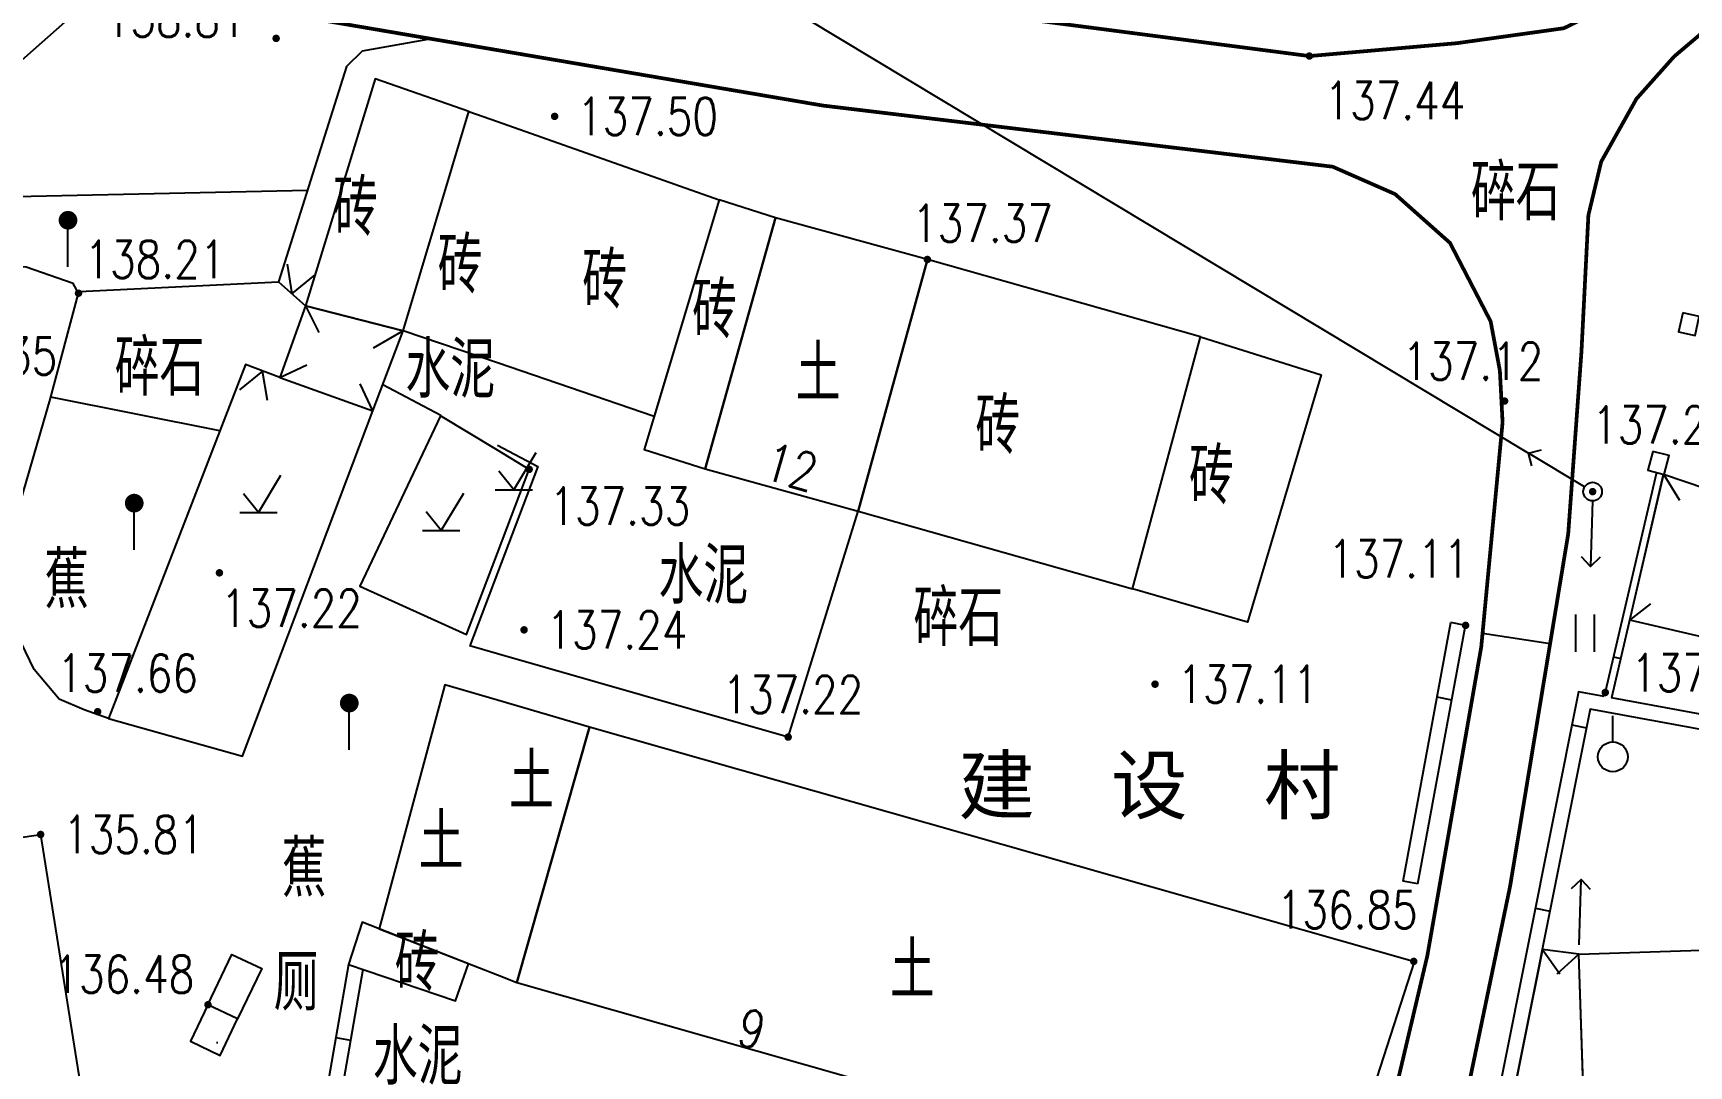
# Model space of a CAD drawing. Extents: x 529262 to 576451, y 2694391 to 2717535.
# Drawn here: x 563852.57 to 563896.88, y 2711376.45 to 2711404.07 of the extents above; entities that cross this region are included whole.
import ezdxf
from ezdxf.enums import TextEntityAlignment as Align
from ezdxf.xclip import XClip

# ---------------------------------------------------------------- set-up
doc = ezdxf.new("R2010")
doc.units = 0
doc.header["$XCLIPFRAME"] = 0
doc.linetypes.add('X2', pattern=[10, 8, -2])
for name, color, linetype in [('DLDW', 8, 'Continuous'), ('DLSS', 4, 'Continuous'), ('DMTZ', 8, 'Continuous'), ('GCD', 8, 'Continuous'), ('GXYZ', 8, 'Continuous'), ('JMD', 8, 'Continuous'), ('PP-COM', 7, 'Continuous'), ('RD-红线', 7, 'Continuous'), ('ZBTZ', 8, 'Continuous'), ('ZJ', 7, 'Continuous')]:
    doc.layers.add(name, color=color, linetype=linetype)
doc.styles.add('HZ', font='rs.shx', dxfattribs={"width": 0.8, "bigfont": 'hztxt.shx'})
doc.styles.add('等线体', font='simhei.ttf')
doc.linetypes.add('10421', pattern='A,2,[150,AAA.SHX,S=0.5,R=0,X=0,Y=0.5],1e-11', length=2)
doc.linetypes.add('10422', pattern='A,0.75,[150,AAA.SHX,S=0.5,R=0,X=0,Y=0.5],1.5,[177,AAA.SHX,S=1,R=0,X=0,Y=0.4],0.75', length=3)
doc.linetypes.add('1161', pattern='A,0,[149,AAA.SHX,S=0.15,R=0,X=0,Y=0],-1.6', length=1.6)
doc.linetypes.add('445', pattern='A,8,-0.5,[147,AAA.SHX,S=1,R=0,X=0,Y=0],-1.5', length=10)
pattern_1 = [(0, (114.99765, 2.56804), (0.5, 0.5), [0, -1]), (0, (115.49765, 3.06804), (0.5, 0.5), [0, -1])]

# ---------------------------------------------------------------- blocks, each defined once
blk = doc.blocks.new('A$C19FD0107')
at = {"layer": 'RD-红线', "color": 8, "linetype": 'Continuous'}
blk.add_lwpolyline([(-7120.778, 17034.81), (-7174.942, 16986.91, 0.238845)], format="xyb", dxfattribs=at)
blk = doc.blocks.new('gc123')
at = {"color": 8}
for p, q in [((0, 0), (1.2, 2)), ((0, 0), (-0.8, 1)), ((-1, 0), (1, 0))]:
    blk.add_line(p, q, dxfattribs=at)
blk = doc.blocks.new('GC200')
at = {"linetype": 'Continuous', "const_width": 0.2, "flags": 128}
blk.add_lwpolyline([(-0.1, 0, 1), (0.1, 0, 1)], format="xyb", close=True, dxfattribs=at)
blk = doc.blocks.new('gc037')
for p, q in [((0, 0), (-1.386, 0.8)), ((-1.386, -0.8), (0, 0))]:
    blk.add_line(p, q)
blk = doc.blocks.new('gc165')
at = {"color": 8}
blk.add_line((0, 0), (0, 2), dxfattribs=at)
at = {"color": 8, "const_width": 0.5}
blk.add_lwpolyline([(-0.25, 2.5, 1), (0.25, 2.5, 1)], format="xyb", close=True, dxfattribs=at)
blk = doc.blocks.new('gc170')
at = {"color": 8, "linetype": 'Continuous'}
blk.add_circle((0, 0), 0.5, dxfattribs=at)
blk = doc.blocks.new('gc013b')
at = {"linetype": 'Continuous'}
blk.add_line((0.5, 0), (4, 0), dxfattribs=at)
at = {"linetype": 'Continuous', "flags": 128}
blk.add_lwpolyline([(3.5, 0.5), (4, 0), (3.5, -0.5)], dxfattribs=at)
blk = doc.blocks.new('gc121')
at = {"color": 8}
for p, q in [((-0.5, -1), (-0.5, 1)), ((0.5, -1), (0.5, 1))]:
    blk.add_line(p, q, dxfattribs=at)
blk = doc.blocks.new('gc125')
at = {"color": 8}
blk.add_line((0, 0.8), (0, 2.2), dxfattribs=at)
blk.add_circle((0, 0), 0.8, dxfattribs=at)

msp = doc.modelspace()

# ---------------------------------------------------------------- hatches: boundary and pattern name
at = {"layer": 'DLDW', "linetype": 'Continuous', "lineweight": -2}
h = msp.add_hatch(dxfattribs=at)
h.set_pattern_fill('1061', color=256, scale=0.5, style=0)
h.set_pattern_definition(pattern_1)
h.paths.add_polyline_path([(563857.253, 2711378.08), (563856.786, 2711377.103), (563857.58, 2711376.724), (563858.047, 2711377.701)])
h = msp.add_hatch(dxfattribs=at)
h.set_pattern_fill('1061', color=256, scale=0.5, style=0)
h.set_pattern_definition(pattern_1)
h.paths.add_polyline_path([(563857.253, 2711378.08), (563856.786, 2711377.103), (563857.58, 2711376.724), (563858.047, 2711377.701)])

# ---------------------------------------------------------------- linework, layer by layer
at = {"layer": 'DLDW', "linetype": 'Continuous', "lineweight": -2, "elevation": 136.484, "flags": 128}
for points in [[(563857.253, 2711378.08), (563857.896, 2711379.427), (563858.69, 2711379.048), (563858.047, 2711377.701)], [(563857.253, 2711378.08), (563857.896, 2711379.427), (563858.69, 2711379.048), (563858.047, 2711377.701)], [(563857.253, 2711378.08), (563856.786, 2711377.103), (563857.58, 2711376.724), (563858.047, 2711377.701)], [(563857.253, 2711378.08), (563856.786, 2711377.103), (563857.58, 2711376.724), (563858.047, 2711377.701)]]:
    msp.add_lwpolyline(points, close=True, dxfattribs=at)
at = {"layer": 'DLSS', "linetype": 'X2', "lineweight": -2, "const_width": 0.1, "flags": 128}
for points in [[(563864.998, 2711406.283), (563886.722, 2711403.457), (563890.664, 2711403.801), (563893.53, 2711404.201), (563894.876, 2711404.861), (563901.928, 2711409.93), (563910.609, 2711418.405), (563912.475, 2711421.137), (563913.275, 2711423.335), (563913.608, 2711426.266), (563913.208, 2711428.398), (563912.275, 2711430.678), (563911.23, 2711432.36)], [(563864.998, 2711406.283), (563886.722, 2711403.457), (563890.664, 2711403.801), (563893.53, 2711404.201), (563894.876, 2711404.861), (563901.928, 2711409.93), (563910.609, 2711418.405), (563912.475, 2711421.137), (563913.275, 2711423.335), (563913.608, 2711426.266), (563913.208, 2711428.398), (563912.275, 2711430.678), (563911.23, 2711432.36)], [(563891.892, 2711393.659), (563891.322, 2711387.657), (563889.879, 2711379.393), (563887.889, 2711370.959), (563886.706, 2711366.963), (563885.071, 2711362.871), (563884.014, 2711360.673), (563881.652, 2711356.548), (563881.083, 2711356.006), (563880.463, 2711355.79), (563879.729, 2711355.732), (563875.952, 2711357.223), (563873.623, 2711358.184), (563871.65, 2711359.185), (563864.998, 2711363.447)], [(563891.892, 2711393.659), (563891.322, 2711387.657), (563889.879, 2711379.393), (563887.889, 2711370.959), (563886.706, 2711366.963), (563885.071, 2711362.871), (563884.014, 2711360.673), (563881.652, 2711356.548), (563881.083, 2711356.006), (563880.463, 2711355.79), (563879.729, 2711355.732), (563875.952, 2711357.223), (563873.623, 2711358.184), (563871.65, 2711359.185), (563864.998, 2711363.447)]]:
    msp.add_lwpolyline(points, dxfattribs=at)
at = {"layer": 'DLSS', "linetype": 'Continuous', "lineweight": -2, "const_width": 0.1, "flags": 128}
for points, elevation in [([(563903.819, 2711409.659), (563896.48, 2711403.443), (563895.474, 2711402.313), (563894.531, 2711400.632), (563894.188, 2711399.199), (563894.003, 2711395.555), (563893.648, 2711390.675), (563892.093, 2711381.248), (563890.268, 2711372.48), (563886.795, 2711362.921), (563883.896, 2711357.245), (563882.622, 2711355.354), (563881.858, 2711354.572), (563880.582, 2711354.002), (563879.915, 2711353.914), (563879.082, 2711354.006), (563873.847, 2711356.103), (563871.901, 2711356.786), (563870.289, 2711357.096), (563868.833, 2711356.894), (563867.936, 2711356.39), (563866.314, 2711354.307), (563864.998, 2711351.909)], 137.99), ([(563903.819, 2711409.659), (563896.48, 2711403.443), (563895.474, 2711402.313), (563894.531, 2711400.632), (563894.188, 2711399.199), (563894.003, 2711395.555), (563893.648, 2711390.675), (563892.093, 2711381.248), (563890.268, 2711372.48), (563886.795, 2711362.921), (563883.896, 2711357.245), (563882.622, 2711355.354), (563881.858, 2711354.572), (563880.582, 2711354.002), (563879.915, 2711353.914), (563879.082, 2711354.006), (563873.847, 2711356.103), (563871.901, 2711356.786), (563870.289, 2711357.096), (563868.833, 2711356.894), (563867.936, 2711356.39), (563866.314, 2711354.307), (563864.998, 2711351.909)], 137.99), ([(563842.88, 2711404.403), (563845.394, 2711405.751), (563848.155, 2711407.058), (563850.33, 2711407.831), (563851.462, 2711407.879), (563852.817, 2711407.578), (563859.233, 2711404.597), (563864.998, 2711403.616)], 138.24), ([(563842.88, 2711404.403), (563845.394, 2711405.751), (563848.155, 2711407.058), (563850.33, 2711407.831), (563851.462, 2711407.879), (563852.817, 2711407.578), (563859.233, 2711404.597), (563864.998, 2711403.616)], 138.24), ([(563864.998, 2711403.616), (563873.704, 2711402.133), (563887.347, 2711400.497), (563889.017, 2711399.764), (563890.484, 2711398.46), (563891.573, 2711396.359), (563891.82, 2711395.04), (563891.892, 2711393.659), (563891.892, 2711393.659)], 138.24), ([(563864.998, 2711403.616), (563873.704, 2711402.133), (563887.347, 2711400.497), (563889.017, 2711399.764), (563890.484, 2711398.46), (563891.573, 2711396.359), (563891.82, 2711395.04), (563891.892, 2711393.659), (563891.892, 2711393.659)], 138.24)]:
    msp.add_lwpolyline(points, dxfattribs=dict(at, elevation=elevation))
at = {"layer": 'DMTZ', "linetype": '10422', "lineweight": -2, "flags": 128}
for points in [[(563863.231, 2711403.916), (563861.383, 2711403.587), (563860.959, 2711403.179), (563859.14, 2711397.422), (563859.859, 2711396.78)], [(563863.231, 2711403.916), (563861.383, 2711403.587), (563860.959, 2711403.179), (563859.14, 2711397.422), (563859.859, 2711396.78)], [(563859.172, 2711394.855), (563858.258, 2711395.208), (563854.593, 2711385.733)], [(563859.172, 2711394.855), (563858.258, 2711395.208), (563854.593, 2711385.733)]]:
    msp.add_lwpolyline(points, dxfattribs=at)
at = {"layer": 'DMTZ', "linetype": '10421', "lineweight": -2, "flags": 128}
msp.add_lwpolyline([(563854.593, 2711385.733), (563853.939, 2711385.968), (563853.274, 2711386.252), (563852.602, 2711387.051), (563852.252, 2711387.766), (563851.897, 2711388.917), (563852.041, 2711390.854), (563853.028, 2711394.269), (563853.789, 2711397.113), (563853.648, 2711397.375), (563852.391, 2711397.814), (563850.998, 2711397.905), (563849.802, 2711397.239), (563848.363, 2711396.22)], dxfattribs=at)
msp.add_lwpolyline([(563854.593, 2711385.733), (563853.939, 2711385.968), (563853.274, 2711386.252), (563852.602, 2711387.051), (563852.252, 2711387.766), (563851.897, 2711388.917), (563852.041, 2711390.854), (563853.028, 2711394.269), (563853.789, 2711397.113), (563853.648, 2711397.375), (563852.391, 2711397.814), (563850.998, 2711397.905), (563849.802, 2711397.239), (563848.363, 2711396.22)], dxfattribs=at)
at = {"layer": 'DMTZ', "linetype": '10422', "lineweight": -2, "elevation": 137.215, "flags": 128}
for points in [[(563864.998, 2711387.469), (563864.258, 2711387.681), (563864.258, 2711387.681)], [(563864.998, 2711387.469), (563864.258, 2711387.681), (563864.258, 2711387.681)], [(563872.777, 2711385.241), (563864.998, 2711387.469)], [(563872.777, 2711385.241), (563864.998, 2711387.469)]]:
    msp.add_lwpolyline(points, dxfattribs=at)
at = {"layer": 'GXYZ', "linetype": 'Continuous', "lineweight": -2}
msp.add_line((563868.988, 2711407.05), (563892.587, 2711392.838), dxfattribs=at)
msp.add_line((563868.988, 2711407.05), (563892.587, 2711392.838), dxfattribs=at)
at = {"layer": 'JMD', "linetype": 'Continuous', "lineweight": -2}
for p, q in [((563859.859, 2711396.78), (563860.217, 2711396.065)), ((563859.859, 2711396.78), (563860.217, 2711396.065)), ((563862.477, 2711396.107, 137.694), (563861.677, 2711395.64)), ((563862.477, 2711396.107, 137.694), (563861.677, 2711395.64)), ((563859.172, 2711394.855), (563859.895, 2711395.198)), ((563859.172, 2711394.855), (563859.895, 2711395.198)), ((563861.666, 2711393.965), (563861.324, 2711394.688)), ((563861.666, 2711393.965), (563861.324, 2711394.688)), ((563896.202, 2711392.27, 138.372), (563896.628, 2711391.58)), ((563896.202, 2711392.27, 138.372), (563896.628, 2711391.58)), ((563895.295, 2711388.369), (563895.861, 2711388.802)), ((563895.295, 2711388.369), (563895.861, 2711388.802)), ((563890.902, 2711388.229, 137.11), (563890.508, 2711388.302, 137.014)), ((563890.902, 2711388.229, 137.11), (563890.508, 2711388.302, 137.014)), ((563894.861, 2711387.387), (563895.055, 2711387.342)), ((563894.861, 2711387.387), (563895.055, 2711387.342)), ((563890.532, 2711386.232), (563890.139, 2711386.304)), ((563890.532, 2711386.232), (563890.139, 2711386.304)), ((563889.624, 2711381.315, 137.014), (563889.23, 2711381.388, 136.918)), ((563889.624, 2711381.315, 137.014), (563889.23, 2711381.388, 136.918)), ((563860.674, 2711377.204, 136.331), (563861.068, 2711377.135, 136.331)), ((563860.674, 2711377.204, 136.331), (563861.068, 2711377.135, 136.331))]:
    msp.add_line(p, q, dxfattribs=at)
at = {"layer": 'JMD', "linetype": 'Continuous'}
for p, q in [((563893.747, 2711385.57), (563894.139, 2711385.492)), ((563893.747, 2711385.57), (563894.139, 2711385.492)), ((563892.769, 2711380.667), (563893.161, 2711380.588)), ((563892.769, 2711380.667), (563893.161, 2711380.588)), ((563892.956, 2711379.562), (563893.422, 2711378.911)), ((563892.956, 2711379.562), (563893.422, 2711378.911)), ((563893.935, 2711379.432), (563893.342, 2711378.895)), ((563893.935, 2711379.432), (563893.342, 2711378.895))]:
    msp.add_line(p, q, dxfattribs=at)
at = {"layer": 'JMD', "linetype": 'Continuous', "lineweight": -2, "flags": 128}
for points, elevation in [([(563864.236, 2711401.977), (563861.731, 2711402.851), (563859.859, 2711396.78), (563862.477, 2711396.107)], 137.5), ([(563864.236, 2711401.977), (563861.731, 2711402.851), (563859.859, 2711396.78), (563862.477, 2711396.107)], 137.5), ([(563872.439, 2711399.127), (563870.935, 2711399.612), (563868.927, 2711392.934), (563870.556, 2711392.42)], 137.521), ([(563872.439, 2711399.127), (563870.935, 2711399.612), (563868.927, 2711392.934), (563870.556, 2711392.42)], 137.521), ([(563876.502, 2711398.016), (563872.439, 2711399.127), (563870.556, 2711392.42), (563874.647, 2711391.281)], 137.372), ([(563876.502, 2711398.016), (563872.439, 2711399.127), (563870.556, 2711392.42), (563874.647, 2711391.281)], 137.372), ([(563881.993, 2711389.208), (563883.809, 2711395.95), (563876.502, 2711398.016), (563874.647, 2711391.281)], 139.016), ([(563881.993, 2711389.208), (563883.809, 2711395.95), (563876.502, 2711398.016), (563874.647, 2711391.281)], 139.016), ([(563859.859, 2711396.78), (563859.172, 2711394.855), (563861.666, 2711393.965), (563862.477, 2711396.107)], 137.887), ([(563859.859, 2711396.78), (563859.172, 2711394.855), (563861.666, 2711393.965), (563862.477, 2711396.107)], 137.887), ([(563883.809, 2711395.95), (563887.039, 2711394.929), (563885.071, 2711388.317), (563881.993, 2711389.208)], 137.289), ([(563883.809, 2711395.95), (563887.039, 2711394.929), (563885.071, 2711388.317), (563881.993, 2711389.208)], 137.289)]:
    msp.add_lwpolyline(points, close=True, dxfattribs=dict(at, elevation=elevation))
for points, elevation in [([(563864.998, 2711395.247), (563862.477, 2711396.107), (563864.236, 2711401.977), (563864.998, 2711401.708)], 137.5), ([(563864.998, 2711395.247), (563862.477, 2711396.107), (563864.236, 2711401.977), (563864.998, 2711401.708)], 137.5), ([(563864.998, 2711401.708), (563870.935, 2711399.612), (563869.192, 2711393.815), (563864.998, 2711395.247)], 137.5), ([(563864.998, 2711401.708), (563870.935, 2711399.612), (563869.192, 2711393.815), (563864.998, 2711395.247)], 137.5), ([(563896.008, 2711392.32), (563894.614, 2711386.325)], 138.372), ([(563896.008, 2711392.32), (563894.614, 2711386.325)], 138.372), ([(563896.202, 2711392.27), (563894.81, 2711386.289)], 138.372), ([(563896.202, 2711392.27), (563894.81, 2711386.289)], 138.372), ([(563889.23, 2711381.388), (563890.508, 2711388.302)], 137.014), ([(563889.23, 2711381.388), (563890.508, 2711388.302)], 137.014), ([(563889.624, 2711381.315), (563890.902, 2711388.229)], 137.014), ([(563889.624, 2711381.315), (563890.902, 2711388.229)], 137.014), ([(563864.998, 2711386.231), (563863.595, 2711386.642), (563861.838, 2711380.112), (563864.998, 2711378.877)], 136.821), ([(563864.998, 2711386.231), (563863.595, 2711386.642), (563861.838, 2711380.112), (563864.998, 2711378.877)], 136.821), ([(563864.998, 2711378.877), (563865.52, 2711378.673), (563867.465, 2711385.507), (563864.998, 2711386.231)], 136.821), ([(563864.998, 2711378.877), (563865.52, 2711378.673), (563867.465, 2711385.507), (563864.998, 2711386.231)], 136.821)]:
    msp.add_lwpolyline(points, dxfattribs=dict(at, elevation=elevation))
for points in [[(563896.715, 2711396.587), (563896.602, 2711396.081), (563897.041, 2711395.983), (563897.154, 2711396.489)], [(563896.715, 2711396.587), (563896.602, 2711396.081), (563897.041, 2711395.983), (563897.154, 2711396.489)], [(563895.912, 2711392.882), (563895.782, 2711392.379), (563896.217, 2711392.266), (563896.347, 2711392.769)], [(563895.912, 2711392.882), (563895.782, 2711392.379), (563896.217, 2711392.266), (563896.347, 2711392.769)], [(563896.202, 2711392.27), (563898.486, 2711391.498), (563897.632, 2711387.826), (563895.295, 2711388.369)], [(563896.202, 2711392.27), (563898.486, 2711391.498), (563897.632, 2711387.826), (563895.295, 2711388.369)], [(563864.222, 2711379.178), (563861.38, 2711380.292), (563861.013, 2711379.156), (563863.875, 2711378.184)], [(563864.222, 2711379.178), (563861.38, 2711380.292), (563861.013, 2711379.156), (563863.875, 2711378.184)]]:
    msp.add_lwpolyline(points, close=True, dxfattribs=at)
at = {"layer": 'JMD', "linetype": '445', "lineweight": -2, "elevation": 137.385, "flags": 128}
for points in [[(563864.998, 2711392.914), (563863.476, 2711393.833), (563861.318, 2711389.279), (563864.174, 2711387.986), (563864.998, 2711390.161)], [(563864.998, 2711392.914), (563863.476, 2711393.833), (563861.318, 2711389.279), (563864.174, 2711387.986), (563864.998, 2711390.161)], [(563864.998, 2711390.161), (563865.847, 2711392.402), (563864.998, 2711392.914)], [(563864.998, 2711390.161), (563865.847, 2711392.402), (563864.998, 2711392.914)]]:
    msp.add_lwpolyline(points, dxfattribs=at)
at = {"layer": 'JMD', "linetype": 'Continuous', "flags": 128}
for points in [[(563894.614, 2711386.325), (563893.923, 2711386.452), (563891.195, 2711372.777)], [(563894.614, 2711386.325), (563893.923, 2711386.452), (563891.195, 2711372.777)], [(563907.791, 2711383.903), (563894.81, 2711386.289)], [(563907.791, 2711383.903), (563894.81, 2711386.289)], [(563907.735, 2711383.506), (563894.238, 2711385.987), (563891.582, 2711372.673)], [(563907.735, 2711383.506), (563894.238, 2711385.987), (563891.582, 2711372.673)]]:
    msp.add_lwpolyline(points, dxfattribs=at)
for points, elevation in [([(563887.353, 2711372.46), (563889.531, 2711379.228), (563867.465, 2711385.507), (563865.52, 2711378.673)], 136.847), ([(563887.353, 2711372.46), (563889.531, 2711379.228), (563867.465, 2711385.507), (563865.52, 2711378.673)], 136.847), ([(563852.776, 2711382.634), (563854.35, 2711372.712), (563849.22, 2711372.062), (563847.671, 2711381.88)], 136.531), ([(563852.776, 2711382.634), (563854.35, 2711372.712), (563849.22, 2711372.062), (563847.671, 2711381.88)], 136.531), ([(563902.364, 2711371.624), (563894.21, 2711371.041), (563893.935, 2711379.432), (563902.099, 2711379.7)], 136.977), ([(563902.364, 2711371.624), (563894.21, 2711371.041), (563893.935, 2711379.432), (563902.099, 2711379.7)], 136.977), ([(563893.935, 2711379.432), (563892.956, 2711379.562), (563891.582, 2711372.673), (563894.179, 2711371.976)], 137.873), ([(563893.935, 2711379.432), (563892.956, 2711379.562), (563891.582, 2711372.673), (563894.179, 2711371.976)], 137.873)]:
    msp.add_lwpolyline(points, close=True, dxfattribs=dict(at, elevation=elevation))
at = {"layer": 'JMD', "linetype": 'Continuous', "elevation": 136.331, "flags": 128}
for points in [[(563861.013, 2711379.156), (563860.336, 2711375.251)], [(563861.013, 2711379.156), (563860.336, 2711375.251)], [(563861.396, 2711379.026), (563860.711, 2711375.074)], [(563861.396, 2711379.026), (563860.711, 2711375.074)]]:
    msp.add_lwpolyline(points, dxfattribs=at)
at = {"layer": 'ZBTZ', "linetype": '1161', "flags": 128}
for points in [[(563839.682, 2711399.53), (563848.817, 2711399.625), (563859.912, 2711399.866)], [(563839.682, 2711399.53), (563848.817, 2711399.625), (563859.912, 2711399.866)], [(563853.809, 2711397.159), (563859.14, 2711397.422)], [(563853.809, 2711397.159), (563859.14, 2711397.422)], [(563857.572, 2711393.435), (563853.045, 2711394.332)], [(563857.572, 2711393.435), (563853.045, 2711394.332)], [(563891.357, 2711388.021), (563893.164, 2711387.743)], [(563891.357, 2711388.021), (563893.164, 2711387.743)]]:
    msp.add_lwpolyline(points, dxfattribs=at)
at = {"layer": 'ZBTZ', "linetype": '1161', "lineweight": -2, "flags": 128}
for points in [[(563861.935, 2711394.675), (563863.485, 2711393.854)], [(563861.935, 2711394.675), (563863.485, 2711393.854)], [(563854.593, 2711385.733), (563858.176, 2711384.727), (563861.666, 2711393.965)], [(563854.593, 2711385.733), (563858.176, 2711384.727), (563861.666, 2711393.965)], [(563864.998, 2711393.053), (563866.076, 2711392.482), (563864.998, 2711389.635)], [(563864.998, 2711393.053), (563866.076, 2711392.482), (563864.998, 2711389.635)], [(563864.998, 2711389.635), (563864.258, 2711387.681)], [(563864.998, 2711389.635), (563864.258, 2711387.681)]]:
    msp.add_lwpolyline(points, dxfattribs=at)
at = {"layer": 'ZBTZ', "linetype": '1161', "lineweight": -2, "elevation": 137.215, "flags": 128}
msp.add_lwpolyline([(563872.777, 2711385.241), (563874.647, 2711391.281)], dxfattribs=at)
msp.add_lwpolyline([(563872.777, 2711385.241), (563874.647, 2711391.281)], dxfattribs=at)

# ---------------------------------------------------------------- block references
at = {"layer": 'DLSS', "linetype": 'Continuous', "xscale": 0.4999999998997509, "yscale": 0.4999999998997509, "zscale": 0.4999999998997509}
for p, rotation in [((563859.499, 2711397.101, 138.207), 249.2394306616585), ((563859.499, 2711397.101, 138.207), 249.2394306616585), ((563858.715, 2711395.032, 138.04), 69.23943066165847), ((563858.715, 2711395.032, 138.04), 69.23943066165847)]:
    msp.add_blockref('gc037', p, dxfattribs=dict(at, rotation=rotation))
at = {"layer": 'GCD', "linetype": 'Continuous', "lineweight": -2}
ref = msp.add_blockref('GC200', (563859.077, 2711403.93, 138.806), dxfattribs=dict(at, xscale=0.5, yscale=0.5, zscale=0.5))
ref.add_attrib('height', '138.81', dxfattribs={"linetype": 'Continuous', "height": 1, "style": 'HZ', "width": 0.8}).set_placement((563854.489, 2711404.474, 138.806), align=Align.MIDDLE_LEFT)
ref = msp.add_blockref('GC200', (563859.077, 2711403.93, 138.806), dxfattribs=dict(at, xscale=0.5, yscale=0.5, zscale=0.5))
ref.add_attrib('height', '138.81', dxfattribs={"linetype": 'Continuous', "lineweight": -2, "height": 1, "style": 'HZ', "width": 0.8}).set_placement((563854.489, 2711404.474, 138.806), align=Align.MIDDLE_LEFT)
ref = msp.add_blockref('GC200', (563886.722, 2711403.457, 137.44), dxfattribs=dict(at, xscale=0.5, yscale=0.5, zscale=0.5))
ref.add_attrib('height', '137.44', dxfattribs={"linetype": 'Continuous', "height": 1, "style": 'HZ', "width": 0.8}).set_placement((563887.124, 2711402.269, 137.44), align=Align.MIDDLE_LEFT)
ref = msp.add_blockref('GC200', (563886.722, 2711403.457, 137.44), dxfattribs=dict(at, xscale=0.5, yscale=0.5, zscale=0.5))
ref.add_attrib('height', '137.44', dxfattribs={"linetype": 'Continuous', "lineweight": -2, "height": 1, "style": 'HZ', "width": 0.8}).set_placement((563887.124, 2711402.269, 137.44), align=Align.MIDDLE_LEFT)
ref = msp.add_blockref('GC200', (563866.529, 2711401.843, 137.5), dxfattribs=dict(at, xscale=0.5, yscale=0.5, zscale=0.5))
ref.add_attrib('height', '137.50', dxfattribs={"linetype": 'Continuous', "height": 1, "style": 'HZ', "width": 0.8}).set_placement((563867.129, 2711401.843, 137.5), align=Align.MIDDLE_LEFT)
ref = msp.add_blockref('GC200', (563866.529, 2711401.843, 137.5), dxfattribs=dict(at, xscale=0.5, yscale=0.5, zscale=0.5))
ref.add_attrib('height', '137.50', dxfattribs={"linetype": 'Continuous', "lineweight": -2, "height": 1, "style": 'HZ', "width": 0.8}).set_placement((563867.129, 2711401.843, 137.5), align=Align.MIDDLE_LEFT)
ref = msp.add_blockref('GC200', (563876.502, 2711398.016, 137.372), dxfattribs=dict(at, xscale=0.5, yscale=0.5, zscale=0.5))
ref.add_attrib('height', '137.37', dxfattribs={"linetype": 'Continuous', "height": 1, "style": 'HZ', "width": 0.8}).set_placement((563876.091, 2711398.986, 137.372), align=Align.MIDDLE_LEFT)
ref = msp.add_blockref('GC200', (563876.502, 2711398.016, 137.372), dxfattribs=dict(at, xscale=0.5, yscale=0.5, zscale=0.5))
ref.add_attrib('height', '137.37', dxfattribs={"linetype": 'Continuous', "lineweight": -2, "height": 1, "style": 'HZ', "width": 0.8}).set_placement((563876.091, 2711398.986, 137.372), align=Align.MIDDLE_LEFT)
ref = msp.add_blockref('GC200', (563853.789, 2711397.113, 138.21), dxfattribs=dict(at, xscale=0.5, yscale=0.5, zscale=0.5))
ref.add_attrib('height', '138.21', dxfattribs={"linetype": 'Continuous', "height": 1, "style": 'HZ', "width": 0.8}).set_placement((563853.949, 2711398.019, 138.21), align=Align.MIDDLE_LEFT)
ref = msp.add_blockref('GC200', (563853.789, 2711397.113, 138.21), dxfattribs=dict(at, xscale=0.5, yscale=0.5, zscale=0.5))
ref.add_attrib('height', '138.21', dxfattribs={"linetype": 'Continuous', "lineweight": -2, "height": 1, "style": 'HZ', "width": 0.8}).set_placement((563853.949, 2711398.019, 138.21), align=Align.MIDDLE_LEFT)
at = {"layer": 'GCD', "linetype": 'Continuous'}
ref = msp.add_blockref('GC200', (563849.218, 2711395.778, 135.35), dxfattribs=dict(at, xscale=0.5, yscale=0.5, zscale=0.5))
ref.add_attrib('height', '135.35', dxfattribs={"linetype": 'Continuous', "height": 1, "style": 'HZ', "width": 0.8}).set_placement((563849.449, 2711395.433, 135.35), align=Align.MIDDLE_LEFT)
ref = msp.add_blockref('GC200', (563849.218, 2711395.778, 135.35), dxfattribs=dict(at, xscale=0.5, yscale=0.5, zscale=0.5))
ref.add_attrib('height', '135.35', dxfattribs={"linetype": 'Continuous', "height": 1, "style": 'HZ', "width": 0.8}).set_placement((563849.449, 2711395.433, 135.35), align=Align.MIDDLE_LEFT)
at = {"layer": 'GCD', "linetype": 'Continuous', "lineweight": -2}
ref = msp.add_blockref('GC200', (563891.945, 2711394.229, 137.118), dxfattribs=dict(at, xscale=0.5, yscale=0.5, zscale=0.5))
ref.add_attrib('height', '137.12', dxfattribs={"linetype": 'Continuous', "height": 1, "style": 'HZ', "width": 0.8}).set_placement((563889.211, 2711395.295, 137.118), align=Align.MIDDLE_LEFT)
ref = msp.add_blockref('GC200', (563891.945, 2711394.229, 137.118), dxfattribs=dict(at, xscale=0.5, yscale=0.5, zscale=0.5))
ref.add_attrib('height', '137.12', dxfattribs={"linetype": 'Continuous', "lineweight": -2, "height": 1, "style": 'HZ', "width": 0.8}).set_placement((563889.211, 2711395.295, 137.118), align=Align.MIDDLE_LEFT)
at = {"layer": 'GCD', "linetype": 'Continuous'}
ref = msp.add_blockref('GC200', (563894.301, 2711391.806, 137.222), dxfattribs=dict(at, xscale=0.5, yscale=0.5, zscale=0.5))
ref.add_attrib('height', '137.22', dxfattribs={"linetype": 'Continuous', "height": 1, "style": 'HZ', "width": 0.8}).set_placement((563894.285, 2711393.592, 137.222), align=Align.MIDDLE_LEFT)
ref = msp.add_blockref('GC200', (563894.301, 2711391.806, 137.222), dxfattribs=dict(at, xscale=0.5, yscale=0.5, zscale=0.5))
ref.add_attrib('height', '137.22', dxfattribs={"linetype": 'Continuous', "height": 1, "style": 'HZ', "width": 0.8}).set_placement((563894.285, 2711393.592, 137.222), align=Align.MIDDLE_LEFT)
at = {"layer": 'GCD', "linetype": 'Continuous', "lineweight": -2}
ref = msp.add_blockref('GC200', (563865.847, 2711392.402, 137.332), dxfattribs=dict(at, xscale=0.5, yscale=0.5, zscale=0.5))
ref.add_attrib('height', '137.33', dxfattribs={"linetype": 'Continuous', "height": 1, "style": 'HZ', "width": 0.8}).set_placement((563866.387, 2711391.42, 137.332), align=Align.MIDDLE_LEFT)
ref = msp.add_blockref('GC200', (563865.847, 2711392.402, 137.332), dxfattribs=dict(at, xscale=0.5, yscale=0.5, zscale=0.5))
ref.add_attrib('height', '137.33', dxfattribs={"linetype": 'Continuous', "lineweight": -2, "height": 1, "style": 'HZ', "width": 0.8}).set_placement((563866.387, 2711391.42, 137.332), align=Align.MIDDLE_LEFT)
ref = msp.add_blockref('GC200', (563890.902, 2711388.229, 137.11), dxfattribs=dict(at, xscale=0.5, yscale=0.5, zscale=0.5))
ref.add_attrib('height', '137.11', dxfattribs={"linetype": 'Continuous', "height": 1, "style": 'HZ', "width": 0.8}).set_placement((563887.228, 2711390.01, 137.11), align=Align.MIDDLE_LEFT)
ref = msp.add_blockref('GC200', (563890.902, 2711388.229, 137.11), dxfattribs=dict(at, xscale=0.5, yscale=0.5, zscale=0.5))
ref.add_attrib('height', '137.11', dxfattribs={"linetype": 'Continuous', "lineweight": -2, "height": 1, "style": 'HZ', "width": 0.8}).set_placement((563887.228, 2711390.01, 137.11), align=Align.MIDDLE_LEFT)
ref = msp.add_blockref('GC200', (563857.56, 2711389.634, 137.217), dxfattribs=dict(at, xscale=0.5, yscale=0.5, zscale=0.5))
ref.add_attrib('height', '137.22', dxfattribs={"linetype": 'Continuous', "height": 1, "style": 'HZ', "width": 0.8}).set_placement((563857.601, 2711388.686, 137.217), align=Align.MIDDLE_LEFT)
ref = msp.add_blockref('GC200', (563857.56, 2711389.634, 137.217), dxfattribs=dict(at, xscale=0.5, yscale=0.5, zscale=0.5))
ref.add_attrib('height', '137.22', dxfattribs={"linetype": 'Continuous', "lineweight": -2, "height": 1, "style": 'HZ', "width": 0.8}).set_placement((563857.601, 2711388.686, 137.217), align=Align.MIDDLE_LEFT)
ref = msp.add_blockref('GC200', (563865.711, 2711388.108, 137.239), dxfattribs=dict(at, xscale=0.5, yscale=0.5, zscale=0.5))
ref.add_attrib('height', '137.24', dxfattribs={"linetype": 'Continuous', "height": 1, "style": 'HZ', "width": 0.8}).set_placement((563866.311, 2711388.108, 137.239), align=Align.MIDDLE_LEFT)
ref = msp.add_blockref('GC200', (563865.711, 2711388.108, 137.239), dxfattribs=dict(at, xscale=0.5, yscale=0.5, zscale=0.5))
ref.add_attrib('height', '137.24', dxfattribs={"linetype": 'Continuous', "lineweight": -2, "height": 1, "style": 'HZ', "width": 0.8}).set_placement((563866.311, 2711388.108, 137.239), align=Align.MIDDLE_LEFT)
ref = msp.add_blockref('GC200', (563854.301, 2711385.919, 137.656), dxfattribs=dict(at, xscale=0.5, yscale=0.5, zscale=0.5))
ref.add_attrib('height', '137.66', dxfattribs={"linetype": 'Continuous', "height": 1, "style": 'HZ', "width": 0.8}).set_placement((563853.217, 2711386.95, 137.656), align=Align.MIDDLE_LEFT)
ref = msp.add_blockref('GC200', (563854.301, 2711385.919, 137.656), dxfattribs=dict(at, xscale=0.5, yscale=0.5, zscale=0.5))
ref.add_attrib('height', '137.66', dxfattribs={"linetype": 'Continuous', "lineweight": -2, "height": 1, "style": 'HZ', "width": 0.8}).set_placement((563853.217, 2711386.95, 137.656), align=Align.MIDDLE_LEFT)
ref = msp.add_blockref('GC200', (563882.594, 2711386.655, 137.112), dxfattribs=dict(at, xscale=0.5, yscale=0.5, zscale=0.5))
ref.add_attrib('height', '137.11', dxfattribs={"linetype": 'Continuous', "height": 1, "style": 'HZ', "width": 0.8}).set_placement((563883.194, 2711386.655, 137.112), align=Align.MIDDLE_LEFT)
ref = msp.add_blockref('GC200', (563882.594, 2711386.655, 137.112), dxfattribs=dict(at, xscale=0.5, yscale=0.5, zscale=0.5))
ref.add_attrib('height', '137.11', dxfattribs={"linetype": 'Continuous', "lineweight": -2, "height": 1, "style": 'HZ', "width": 0.8}).set_placement((563883.194, 2711386.655, 137.112), align=Align.MIDDLE_LEFT)
ref = msp.add_blockref('GC200', (563894.639, 2711386.433, 137.002), dxfattribs=dict(at, xscale=0.5, yscale=0.5, zscale=0.5))
ref.add_attrib('height', '137.00', dxfattribs={"linetype": 'Continuous', "height": 1, "style": 'HZ', "width": 0.8}).set_placement((563895.333, 2711386.962, 137.002), align=Align.MIDDLE_LEFT)
ref = msp.add_blockref('GC200', (563894.639, 2711386.433, 137.002), dxfattribs=dict(at, xscale=0.5, yscale=0.5, zscale=0.5))
ref.add_attrib('height', '137.00', dxfattribs={"linetype": 'Continuous', "lineweight": -2, "height": 1, "style": 'HZ', "width": 0.8}).set_placement((563895.333, 2711386.962, 137.002), align=Align.MIDDLE_LEFT)
ref = msp.add_blockref('GC200', (563872.777, 2711385.241, 137.215), dxfattribs=dict(at, xscale=0.5, yscale=0.5, zscale=0.5))
ref.add_attrib('height', '137.22', dxfattribs={"linetype": 'Continuous', "height": 1, "style": 'HZ', "width": 0.8}).set_placement((563871.015, 2711386.38, 137.215), align=Align.MIDDLE_LEFT)
ref = msp.add_blockref('GC200', (563872.777, 2711385.241, 137.215), dxfattribs=dict(at, xscale=0.5, yscale=0.5, zscale=0.5))
ref.add_attrib('height', '137.22', dxfattribs={"linetype": 'Continuous', "lineweight": -2, "height": 1, "style": 'HZ', "width": 0.8}).set_placement((563871.015, 2711386.38, 137.215), align=Align.MIDDLE_LEFT)
ref = msp.add_blockref('GC200', (563852.776, 2711382.634, 135.809), dxfattribs=dict(at, xscale=0.5, yscale=0.5, zscale=0.5))
ref.add_attrib('height', '135.81', dxfattribs={"linetype": 'Continuous', "height": 1, "style": 'HZ', "width": 0.8}).set_placement((563853.376, 2711382.634, 135.809), align=Align.MIDDLE_LEFT)
ref = msp.add_blockref('GC200', (563852.776, 2711382.634, 135.809), dxfattribs=dict(at, xscale=0.5, yscale=0.5, zscale=0.5))
ref.add_attrib('height', '135.81', dxfattribs={"linetype": 'Continuous', "lineweight": -2, "height": 1, "style": 'HZ', "width": 0.8}).set_placement((563853.376, 2711382.634, 135.809), align=Align.MIDDLE_LEFT)
at = {"layer": 'GCD', "linetype": 'Continuous'}
ref = msp.add_blockref('GC200', (563889.515, 2711379.24, 136.847), dxfattribs=dict(at, xscale=0.5, yscale=0.5, zscale=0.5))
ref.add_attrib('height', '136.85', dxfattribs={"linetype": 'Continuous', "height": 1, "style": 'HZ', "width": 0.8}).set_placement((563885.851, 2711380.622, 136.847), align=Align.MIDDLE_LEFT)
ref = msp.add_blockref('GC200', (563889.515, 2711379.24, 136.847), dxfattribs=dict(at, xscale=0.5, yscale=0.5, zscale=0.5))
ref.add_attrib('height', '136.85', dxfattribs={"linetype": 'Continuous', "height": 1, "style": 'HZ', "width": 0.8}).set_placement((563885.851, 2711380.622, 136.847), align=Align.MIDDLE_LEFT)
ref = msp.add_blockref('GC200', (563857.253, 2711378.08, 136.484), dxfattribs=dict(at, xscale=0.5, yscale=0.5, zscale=0.5))
ref.add_attrib('height', '136.48', dxfattribs={"linetype": 'Continuous', "height": 1, "style": 'HZ', "width": 0.8}).set_placement((563853.115, 2711378.896, 136.484), align=Align.MIDDLE_LEFT)
ref = msp.add_blockref('GC200', (563857.253, 2711378.08, 136.484), dxfattribs=dict(at, xscale=0.5, yscale=0.5, zscale=0.5))
ref.add_attrib('height', '136.48', dxfattribs={"linetype": 'Continuous', "height": 1, "style": 'HZ', "width": 0.8}).set_placement((563853.115, 2711378.896, 136.484), align=Align.MIDDLE_LEFT)
at = {"layer": 'GXYZ', "linetype": 'Continuous', "lineweight": -2}
for p, xscale, yscale, rotation in [((563894.301, 2711391.806), 0.4999999999371728, 0.4999999999371728, 148.9421822681456), ((563894.301, 2711391.806), 0.4999999999371728, 0.4999999999371728, 148.9421822681456), ((563894.301, 2711391.806), 0.499999999806348, 0.499999999806348, 268.3057909265852), ((563894.301, 2711391.806), 0.499999999806348, 0.499999999806348, 268.3057909265852), ((563893.935, 2711379.432), 0.499999999806348, 0.499999999806348, 88.3057909265852), ((563893.935, 2711379.432), 0.499999999806348, 0.499999999806348, 88.3057909265852)]:
    msp.add_blockref('gc013b', p, dxfattribs=dict(at, xscale=xscale, yscale=yscale, rotation=rotation))
at = {"layer": 'GXYZ', "linetype": 'Continuous', "lineweight": -2, "xscale": 0.5, "yscale": 0.5}
msp.add_blockref('gc170', (563894.301, 2711391.806), dxfattribs=at)
msp.add_blockref('gc170', (563894.301, 2711391.806), dxfattribs=at)
at = {"layer": 'PP-COM'}
ref = msp.add_blockref('A$C19FD0107', (570997.993, 2694390.603), dxfattribs=at)
XClip(ref).set_block_clipping_path([(-9366.4383134884, 14428.6043910822), (-3328.4480743363, 17452.7484863754)])
at = {"layer": 'ZBTZ', "linetype": 'Continuous', "lineweight": -2, "xscale": 0.5, "yscale": 0.5}
for name, p in [('gc165', (563853.508, 2711397.815)), ('gc165', (563853.508, 2711397.815)), ('gc123', (563865.436, 2711391.854)), ('gc123', (563865.436, 2711391.854)), ('gc123', (563858.604, 2711391.248)), ('gc123', (563858.604, 2711391.248)), ('gc165', (563855.28, 2711390.248)), ('gc165', (563855.28, 2711390.248)), ('gc123', (563863.495, 2711390.766)), ('gc123', (563863.495, 2711390.766)), ('gc121', (563894.105, 2711388.023)), ('gc121', (563894.105, 2711388.023)), ('gc165', (563861.034, 2711384.9)), ('gc165', (563861.034, 2711384.9)), ('gc125', (563894.842, 2711384.712)), ('gc125', (563894.842, 2711384.712))]:
    msp.add_blockref(name, p, dxfattribs=at)

# ---------------------------------------------------------------- texts
at = {"layer": 'DLDW', "linetype": 'Continuous', "lineweight": -2, "style": 'HZ', "width": 0.8}
msp.add_text('厕', height=1.5, dxfattribs=at).set_placement((563859.611, 2711378.705), align=Align.MIDDLE)
msp.add_text('厕', height=1.5, dxfattribs=at).set_placement((563859.611, 2711378.705), align=Align.MIDDLE)
at = {"layer": 'JMD', "linetype": 'Continuous', "lineweight": -2, "style": 'HZ', "width": 0.8}
for p in [(563861.801, 2711399.403), (563861.801, 2711399.403), (563864.6, 2711397.863), (563864.6, 2711397.863), (563868.467, 2711397.462), (563868.467, 2711397.462), (563871.408, 2711396.665), (563871.408, 2711396.665), (563878.985, 2711393.566), (563878.985, 2711393.566), (563884.703, 2711392.222), (563884.703, 2711392.222), (563863.45, 2711379.202), (563863.45, 2711379.202)]:
    msp.add_text('砖', height=1.5, dxfattribs=at).set_placement(p, align=Align.MIDDLE_RIGHT)
for p in [(563873.577, 2711395.045), (563873.577, 2711395.045), (563865.911, 2711384.132), (563865.911, 2711384.132), (563863.495, 2711382.516), (563863.495, 2711382.516), (563876.098, 2711379.081), (563876.098, 2711379.081)]:
    msp.add_text('土', height=1.5, dxfattribs=at).set_placement(p, align=Align.MIDDLE)
at = {"layer": 'ZJ', "color": 8, "linetype": 'Continuous', "lineweight": -2, "style": 'HZ', "width": 0.8}
for s, p in [('碎石', (563892.244, 2711399.892)), ('碎石', (563892.244, 2711399.892)), ('碎石', (563855.958, 2711395.201)), ('碎石', (563855.958, 2711395.201)), ('水泥', (563863.738, 2711395.143)), ('水泥', (563863.738, 2711395.143)), ('蕉', (563853.468, 2711389.515)), ('蕉', (563853.468, 2711389.515)), ('水泥', (563870.508, 2711389.633)), ('水泥', (563870.508, 2711389.633)), ('碎石', (563877.329, 2711388.506)), ('碎石', (563877.329, 2711388.506)), ('蕉', (563859.822, 2711381.796)), ('蕉', (563859.822, 2711381.796)), ('水泥', (563862.864, 2711376.769)), ('水泥', (563862.864, 2711376.769))]:
    msp.add_text(s, height=1.5, dxfattribs=at).set_placement(p, align=Align.MIDDLE)
for s, rotation, p in [('12', 344, (563872.856, 2711392.464)), ('12', 344, (563872.856, 2711392.464)), ('9', 346, (563871.804, 2711377.434)), ('9', 346, (563871.804, 2711377.434))]:
    msp.add_text(s, height=1, rotation=rotation, dxfattribs=at).set_placement(p, align=Align.MIDDLE)
at = {"layer": 'ZJ', "color": 8, "linetype": 'Continuous', "style": '等线体'}
msp.add_text('建  设  村', height=1.5, dxfattribs=at).set_placement((563882.44, 2711383.979), align=Align.MIDDLE)
msp.add_text('建  设  村', height=1.5, dxfattribs=at).set_placement((563882.44, 2711383.979), align=Align.MIDDLE)

doc.saveas('drawing.dxf')
